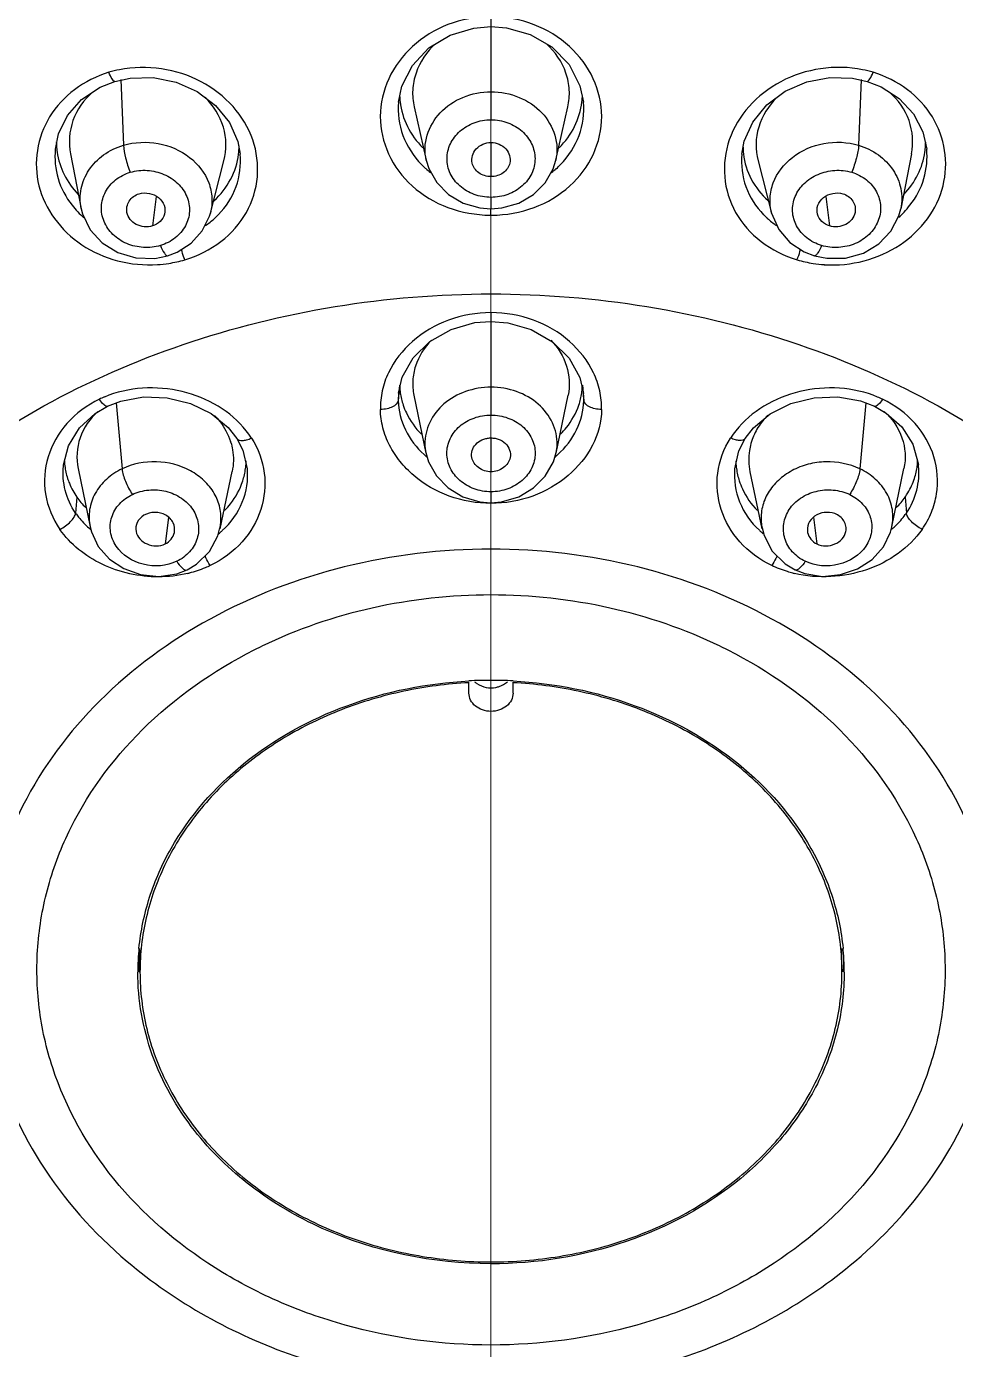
# Model space of a CAD drawing. Header units: millimetres. Extents: x 1122 to 8358, y -1894 to -296.
# Drawn here: x 7690.47 to 7711.51, y -615.53 to -585.55 of the extents above; entities that cross this region are included whole.
import ezdxf

# ---------------------------------------------------------------- set-up
doc = ezdxf.new("R2010")
doc.units = ezdxf.units.MM
doc.header["$LTSCALE"] = 3
doc.linetypes.add('DLB3013-CR2S_시공도$0$CENTER2', pattern=[28.575, 19.05, -3.175, 3.175, -3.175])
doc.layers.add('DEF_LAYER_ASSEM_MEMBER', color=7, linetype='Continuous')
doc.layers.add('DLB3013-CR2S_시공도$0$Cneter', color=1, linetype='DLB3013-CR2S_시공도$0$CENTER2', lineweight=13)

msp = doc.modelspace()

# ---------------------------------------------------------------- linework, layer by layer
at = {"layer": 'DEF_LAYER_ASSEM_MEMBER', "color": 9, "linetype": 'Continuous'}
for p, q in [((7700.988, -585.324), (7700.988, -587.659)), ((7692.604, -586.747), (7692.663, -588.238)), ((7709.373, -586.747), (7709.314, -588.238)), ((7700.988, -588.176), (7700.988, -588.948)), ((7693.406, -589.397), (7693.319, -590.066)), ((7700.988, -589.418), (7700.988, -589.676)), ((7708.571, -589.397), (7708.658, -590.066)), ((7700.988, -589.824), (7700.988, -589.676)), ((7700.988, -592.03), (7700.988, -592.229)), ((7700.988, -592.229), (7700.988, -593.721)), ((7698.919, -593.678), (7698.887, -594.026)), ((7703.058, -593.678), (7703.09, -594.026)), ((7698.893, -593.856), (7698.887, -594.026)), ((7700.988, -593.721), (7700.988, -594.353)), ((7703.09, -594.026), (7703.084, -593.86)), ((7692.501, -594.075), (7692.633, -595.571)), ((7709.476, -594.076), (7709.344, -595.571)), ((7700.988, -594.871), (7700.988, -595.639)), ((7691.609, -596.213), (7691.581, -596.574)), ((7700.988, -596.091), (7700.988, -596.338)), ((7700.988, -596.338), (7700.988, -596.355)), ((7710.368, -596.213), (7710.396, -596.574)), ((7693.682, -596.672), (7693.609, -597.273)), ((7708.294, -596.666), (7708.368, -597.273))]:
    msp.add_line(p, q, dxfattribs=at)
at = {"layer": 'DEF_LAYER_ASSEM_MEMBER', "color": 7, "linetype": 'Continuous'}
for p, q in [((7692.469, -586.79), (7692.815, -586.716)), ((7709.178, -586.718), (7709.508, -586.79)), ((7709.508, -586.79), (7709.827, -586.915)), ((7698.892, -587.261), (7698.892, -587.261)), ((7699.248, -587.37), (7699.523, -588.579)), ((7702.454, -588.579), (7702.729, -587.37)), ((7703.085, -587.264), (7703.085, -587.262)), ((7691.12, -588.326), (7691.119, -588.328)), ((7691.465, -588.434), (7691.708, -589.677)), ((7694.632, -589.777), (7694.94, -588.587)), ((7695.308, -588.441), (7695.308, -588.441)), ((7706.67, -588.439), (7706.669, -588.442)), ((7707.037, -588.587), (7707.345, -589.777)), ((7710.512, -588.433), (7710.269, -589.677)), ((7710.857, -588.327), (7710.857, -588.325)), ((7703.002, -593.501), (7703.084, -593.86)), ((7698.893, -593.855), (7698.893, -593.856)), ((7699.243, -593.904), (7699.513, -595.212)), ((7702.463, -595.213), (7702.734, -593.905)), ((7703.084, -593.86), (7703.084, -593.856)), ((7692.024, -594.314), (7692.305, -594.151)), ((7706.602, -595.162), (7706.743, -594.882)), ((7706.509, -595.572), (7706.602, -595.162)), ((7691.305, -595.508), (7691.308, -595.478)), ((7702.401, -595.415), (7702.465, -595.201)), ((7710.672, -595.507), (7710.669, -595.476)), ((7691.637, -595.564), (7691.909, -596.883)), ((7694.856, -596.929), (7695.125, -595.634)), ((7706.852, -595.635), (7707.121, -596.93)), ((7710.068, -596.883), (7710.34, -595.564)), ((7691.909, -596.882), (7691.909, -596.883)), ((7694.802, -597.089), (7694.85, -596.911)), ((7710.069, -596.883), (7710.069, -596.882)), ((7700.488, -600.653), (7700.488, -600.405)), ((7701.488, -600.653), (7701.488, -600.405)), ((7693.038, -606.975), (7693.038, -606.442)), ((7708.938, -606.975), (7708.938, -606.442))]:
    msp.add_line(p, q, dxfattribs=at)
for points in [[(7699.582, -586.032), (7700.063, -585.742), (7700.601, -585.581), (7700.988, -585.548)], [(7700.988, -585.548), (7701.341, -585.577), (7701.874, -585.728)], [(7701.874, -585.728), (7702.367, -586.01), (7702.756, -586.409), (7703.004, -586.888), (7703.085, -587.264)], [(7698.892, -587.262), (7698.97, -586.896), (7699.207, -586.428), (7699.582, -586.032)], [(7691.717, -587.199), (7692.133, -586.923), (7692.469, -586.79)], [(7692.815, -586.716), (7693.335, -586.705), (7693.855, -586.807), (7694.337, -587.02)], [(7707.238, -587.324), (7707.653, -587.012), (7708.139, -586.802), (7708.66, -586.704), (7709.178, -586.718)], [(7694.337, -587.02), (7694.749, -587.333), (7695.063, -587.72), (7695.255, -588.154), (7695.307, -588.441)], [(7709.827, -586.915), (7710.233, -587.179), (7710.557, -587.526), (7710.771, -587.936), (7710.856, -588.325)], [(7691.121, -588.326), (7691.191, -587.982), (7691.396, -587.56), (7691.717, -587.199)], [(7706.67, -588.442), (7706.724, -588.148), (7706.919, -587.712), (7707.238, -587.324)], [(7699.523, -588.578), (7699.579, -588.763), (7699.758, -589.084), (7700.024, -589.353), (7700.358, -589.548), (7700.738, -589.656), (7700.988, -589.676)], [(7700.988, -589.676), (7701.237, -589.657), (7701.615, -589.55), (7701.948, -589.357), (7702.213, -589.091), (7702.394, -588.773), (7702.454, -588.578)], [(7691.709, -589.677), (7691.737, -589.793), (7691.91, -590.154), (7692.183, -590.452), (7692.535, -590.671), (7692.942, -590.791), (7693.376, -590.801), (7693.662, -590.743)], [(7693.662, -590.743), (7693.882, -590.658), (7694.201, -590.453), (7694.45, -590.177), (7694.611, -589.848), (7694.633, -589.774)], [(7707.344, -589.775), (7707.508, -590.149), (7707.759, -590.438), (7708.084, -590.653), (7708.315, -590.743)], [(7708.315, -590.743), (7708.593, -590.8), (7709.02, -590.793), (7709.422, -590.68), (7709.771, -590.471), (7710.045, -590.184), (7710.226, -589.836), (7710.268, -589.677)], [(7699.606, -592.685), (7700.087, -592.41), (7700.624, -592.258), (7700.988, -592.229)], [(7700.988, -592.229), (7701.366, -592.26), (7701.901, -592.415)], [(7701.901, -592.415), (7702.38, -592.691), (7702.758, -593.064), (7703.002, -593.501)], [(7698.893, -593.856), (7698.977, -593.495), (7699.224, -593.058), (7699.606, -592.685)], [(7692.305, -594.151), (7692.604, -594.035), (7693.115, -593.942), (7693.655, -593.96), (7694.181, -594.088), (7694.654, -594.318), (7695.037, -594.631), (7695.234, -594.882)], [(7706.743, -594.882), (7706.931, -594.641), (7707.311, -594.326), (7707.782, -594.093), (7708.307, -593.962), (7708.846, -593.941), (7709.359, -594.031), (7709.672, -594.151)], [(7709.672, -594.151), (7709.941, -594.306), (7710.291, -594.622), (7710.54, -595.014), (7710.669, -595.476)], [(7691.308, -595.478), (7691.421, -595.051), (7691.669, -594.643), (7692.024, -594.314)], [(7695.234, -594.882), (7695.37, -595.149), (7695.467, -595.571)], [(7699.512, -595.201), (7699.575, -595.412), (7699.755, -595.731), (7700.019, -596.001), (7700.353, -596.203), (7700.737, -596.318), (7700.988, -596.338)], [(7700.988, -596.338), (7701.228, -596.32), (7701.615, -596.207), (7701.952, -596.005), (7702.218, -595.735), (7702.401, -595.415)], [(7691.909, -596.882), (7691.938, -596.999), (7692.093, -597.33), (7692.345, -597.615), (7692.673, -597.831), (7693.053, -597.966), (7693.462, -598.009), (7693.869, -597.95), (7694.103, -597.862)], [(7707.127, -596.911), (7707.174, -597.085), (7707.359, -597.439), (7707.648, -597.727), (7707.874, -597.862)], [(7707.874, -597.862), (7708.093, -597.945), (7708.499, -598.008), (7708.908, -597.969), (7709.29, -597.838), (7709.621, -597.625), (7709.876, -597.342), (7710.036, -597.009), (7710.069, -596.882)], [(7694.103, -597.862), (7694.32, -597.733), (7694.613, -597.445), (7694.802, -597.089)]]:
    msp.add_lwpolyline(points, dxfattribs=at)
at = {"layer": 'DEF_LAYER_ASSEM_MEMBER', "color": 9, "linetype": 'Continuous'}
for centre, radius, start, end in [((7693.071, -589.053), 2.576, 101.1684, 106.6145), ((7708.897, -589.068), 2.593, 73.2886, 78.6929), ((7700.732, -587.389), 1.843, 224.2147, 228.4015), ((7700.771, -587.345), 1.901, 228.424, 232.607), ((7701.163, -587.299), 1.963, 307.6187, 311.5733), ((7701.199, -587.341), 1.909, 311.5885, 315.6919), ((7693.143, -588.313), 2.085, 218.0101, 223.4491), ((7693.199, -588.259), 2.163, 223.4435, 228.5367), ((7708.796, -588.278), 2.138, 311.8387, 316.4306), ((7708.844, -588.324), 2.071, 316.4227, 322.0724), ((7693.366, -588.381), 2.036, 304.4853, 311.9622), ((7693.416, -588.437), 1.961, 311.9847, 315.5872), ((7701.013, -586.747), 3.077, 269.2222, 269.5391), ((7700.972, -586.76), 3.063, 270.2989, 270.6169), ((7708.552, -588.448), 1.947, 224.4022, 227.9407), ((7708.601, -588.392), 2.022, 227.9651, 235.4728), ((7693.256, -588.101), 2.847, 273.5634, 278.8329), ((7693.253, -588.082), 2.866, 278.8218, 286.2616), ((7708.702, -588.227), 2.721, 253.3256, 261.1539), ((7708.718, -588.134), 2.815, 261.1244, 266.3396), ((7693.177, -596.21), 2.456, 112.6087, 115.533), ((7708.804, -596.201), 2.446, 64.4451, 67.3816), ((7693.665, -596.109), 2.265, 33.097, 38.2531), ((7708.319, -596.115), 2.274, 141.7301, 146.8654), ((7700.523, -594.994), 1.032, 181.0232, 191.5939), ((7701.45, -594.993), 1.036, 348.4511, 358.3334), ((7700.883, -593.714), 2.083, 227.4323, 229.3903), ((7700.894, -593.7), 2.1, 229.3883, 229.9111), ((7701.082, -593.698), 2.103, 310.0647, 310.5395), ((7701.093, -593.711), 2.085, 310.5374, 312.5187), ((7693.211, -595.414), 2.003, 228.3133, 229.6189), ((7693.22, -595.403), 2.018, 229.6181, 230.0306), ((7693.718, -596.689), 1.154, 348.9053, 354.6654), ((7693.673, -595.611), 1.833, 310.1853, 312.1416), ((7708.302, -595.612), 1.831, 227.5847, 229.7989), ((7708.258, -596.689), 1.153, 184.4734, 191.0932), ((7708.758, -595.405), 2.015, 309.9747, 310.3592), ((7708.768, -595.415), 2.001, 310.3583, 311.7214), ((7693.662, -595.599), 1.85, 308.7466, 310.1844), ((7708.313, -595.599), 1.849, 229.7998, 231.2693), ((7693.501, -595.354), 2.661, 283.3637, 284.1524), ((7708.475, -595.355), 2.66, 255.8688, 256.6553)]:
    msp.add_arc(centre, radius, start, end, dxfattribs=at)
at = {"layer": 'DEF_LAYER_ASSEM_MEMBER', "color": 7, "linetype": 'Continuous'}
for centre, radius, start, end in [((7700.553, -587.063), 1.635, 182.1345, 183.2832), ((7700.56, -587.062), 1.642, 183.2864, 186.6219), ((7701.445, -587.067), 1.615, 353.319, 356.8578), ((7701.454, -587.068), 1.605, 356.8628, 357.7735), ((7692.8, -588.153), 1.657, 180.1593, 185.9705), ((7693.633, -588.24), 1.649, 353.1271, 359.5161), ((7708.341, -588.242), 1.646, 180.429, 186.7515), ((7709.152, -588.149), 1.682, 353.9363, 359.3948), ((7692.782, -588.155), 1.639, 185.9787, 188.3397), ((7709.149, -588.149), 1.684, 351.6922, 353.9359), ((7700.346, -593.648), 1.427, 181.2159, 182.7526), ((7701.621, -593.648), 1.437, 357.2516, 358.7837), ((7700.378, -593.646), 1.459, 182.7671, 187.9505), ((7700.45, -593.635), 1.532, 188.0009, 198.7685), ((7701.532, -593.636), 1.527, 341.2572, 351.902), ((7701.592, -593.646), 1.466, 351.9427, 357.2383), ((7693.786, -595.372), 1.369, 16.8972, 17.8783), ((7708.229, -595.378), 1.406, 162.2655, 164.4108), ((7692.87, -595.316), 1.547, 182.4621, 185.8101), ((7692.867, -595.317), 1.543, 185.8112, 186.8812), ((7693.858, -595.351), 1.586, 352.3029, 357.0528), ((7693.87, -595.352), 1.574, 357.0578, 358.7118), ((7708.1, -595.353), 1.566, 181.245, 182.8586), ((7708.113, -595.353), 1.58, 182.8643, 187.699), ((7709.11, -595.315), 1.544, 353.0908, 354.2149), ((7709.109, -595.315), 1.544, 354.2153, 357.3987), ((7692.865, -595.317), 1.541, 186.8895, 197.8176), ((7693.825, -595.346), 1.619, 342.0155, 352.2733), ((7708.149, -595.347), 1.616, 187.73, 197.9698), ((7709.105, -595.314), 1.549, 342.1669, 353.0752), ((7700.989, -610.024), 9.66, 90.0018, 92.9879), ((7700.989, -599.931), 0.602, 259.3018, 280.6982), ((7700.988, -610.023), 9.659, 87.012, 89.9982), ((7698.449, -606.975), 5.461, 175.771, 180.0003), ((7698.475, -606.977), 5.486, 174.3964, 175.7722), ((7703.498, -606.977), 5.49, 4.4185, 5.6052), ((7703.523, -606.975), 5.466, 0.0034, 4.42), ((7698.466, -606.441), 5.477, 182.88, 184.443), ((7698.478, -606.44), 5.49, 184.4429, 185.5437), ((7703.499, -606.44), 5.49, 354.4566, 355.5742), ((7703.512, -606.441), 5.477, 355.5741, 357.1877)]:
    msp.add_arc(centre, radius, start, end, dxfattribs=at)
at = {"layer": 'DEF_LAYER_ASSEM_MEMBER', "color": 9, "linetype": 'Continuous'}
for points, start_tangent, end_tangent in [([(7660.585, -605.209), (7660.704, -598.264), (7662.551, -591.488), (7666.049, -585.173), (7671.047, -579.588), (7677.33, -574.975), (7684.628, -571.53), (7700.988, -568.677)], (-0.108187, 0.994131), (0.999999, 0.001328)), ([(7741.386, -605.221), (7741.274, -598.276), (7739.427, -591.487), (7735.93, -585.179), (7730.938, -579.589), (7724.647, -574.971), (7717.363, -571.53), (7709.353, -569.396), (7700.988, -568.677)], (0.108919, 0.994051), (-1, -0.000266)), ([(7700.988, -571.093), (7686.836, -573.294), (7680.373, -575.974), (7674.621, -579.595), (7669.778, -584.033), (7666.012, -589.135), (7663.453, -594.724), (7662.189, -600.608), (7662.264, -606.584), (7663.675, -612.445), (7666.373, -617.989), (7670.266, -623.025), (7675.218, -627.38), (7681.06, -630.902), (7694.58, -634.998)], (-1, 0), (0.990632, -0.136562)), ([(7707.396, -634.998), (7720.917, -630.902), (7726.759, -627.38), (7731.711, -623.025), (7735.604, -617.989), (7738.302, -612.445), (7739.713, -606.584), (7739.788, -600.608), (7738.524, -594.724), (7735.965, -589.135), (7732.199, -584.033), (7727.356, -579.595), (7721.604, -575.974), (7715.14, -573.294), (7700.988, -571.093)], (0.990632, 0.136562), (-1, 0)), ([(7700.988, -571.501), (7686.977, -573.68), (7680.577, -576.332), (7674.882, -579.917), (7670.086, -584.31), (7666.356, -589.36), (7663.821, -594.893), (7662.567, -600.718), (7662.638, -606.634), (7664.031, -612.437), (7666.699, -617.928), (7670.549, -622.916), (7675.449, -627.229), (7681.23, -630.72), (7694.612, -634.783)], (-1, 0), (0.990541, -0.137215)), ([(7707.326, -634.789), (7720.717, -630.735), (7726.504, -627.247), (7731.409, -622.935), (7735.266, -617.947), (7737.939, -612.457), (7739.337, -606.652), (7739.412, -600.734), (7738.161, -594.907), (7735.627, -589.371), (7731.898, -584.318), (7727.102, -579.923), (7721.406, -576.336), (7715.004, -573.681), (7700.988, -571.501)], (0.990658, 0.136371), (-1, 0)), ([(7700.988, -572.612), (7687.034, -574.844), (7675.095, -581.217), (7670.439, -585.689), (7666.896, -590.811), (7664.595, -596.396), (7663.62, -602.241)], (-1, 0), (-0.050045, -0.998747)), ([(7738.356, -602.241), (7737.382, -596.396), (7735.081, -590.812), (7731.538, -585.69), (7726.882, -581.217), (7714.943, -574.844), (7700.988, -572.612)], (-0.050016, 0.998748), (-1, 0)), ([(7664.129, -601.814), (7665.265, -596.175), (7667.652, -590.811), (7671.207, -585.908), (7675.806, -581.639), (7687.457, -575.571), (7700.988, -573.45)], (0.086035, 0.996292), (1, 0)), ([(7700.988, -573.45), (7714.52, -575.571), (7726.172, -581.639), (7730.77, -585.909), (7734.325, -590.812), (7736.713, -596.176), (7737.848, -601.815)], (1, 0), (0.085984, -0.996297)), ([(7700.972, -585.324), (7700.014, -585.504), (7699.209, -586), (7698.673, -586.73), (7698.481, -587.583), (7698.669, -588.435), (7699.205, -589.16), (7700.013, -589.647), (7700.971, -589.823)], (-0.99999, -0.004549), (0.999908, -0.013576)), ([(7701.005, -589.823), (7701.964, -589.648), (7702.772, -589.161), (7703.308, -588.436), (7703.496, -587.584), (7703.304, -586.73), (7702.768, -586.001), (7701.963, -585.505), (7701.005, -585.324)], (0.999942, 0.010767), (-0.999965, 0.008384)), ([(7694.056, -590.834), (7694.872, -590.418), (7695.447, -589.76), (7695.696, -588.955), (7695.592, -588.116), (7695.145, -587.363), (7694.423, -586.798), (7693.523, -586.505), (7692.572, -586.526)], (0.957555, 0.28825), (-0.980975, -0.194134)), ([(7709.406, -586.526), (7708.455, -586.503), (7707.555, -586.797), (7706.833, -587.362), (7706.386, -588.115), (7706.281, -588.953), (7706.529, -589.759), (7707.105, -590.416), (7707.921, -590.834)], (-0.980512, 0.196459), (0.954748, -0.297416)), ([(7692.334, -586.585), (7691.556, -586.978), (7690.992, -587.594), (7690.714, -588.353), (7690.75, -589.154), (7691.101, -589.898), (7691.721, -590.491), (7692.532, -590.855), (7693.433, -590.943)], (-0.958043, -0.286626), (0.998078, 0.061976)), ([(7692.469, -586.79), (7692.442, -586.779), (7692.408, -586.736), (7692.334, -586.585)], (-0.957324, -0.289016), (-0.370101, 0.928991)), ([(7708.538, -590.944), (7709.439, -590.857), (7710.252, -590.494), (7710.874, -589.902), (7711.226, -589.158), (7711.263, -588.355), (7710.985, -587.596), (7710.42, -586.979), (7709.643, -586.585)], (0.997956, -0.063906), (-0.95717, 0.289527)), ([(7709.508, -586.79), (7709.534, -586.779), (7709.569, -586.736), (7709.643, -586.585)], (0.956857, -0.29056), (0.370114, 0.928986)), ([(7699.523, -588.578), (7699.496, -588.294), (7699.543, -588.011), (7699.837, -587.504), (7700.351, -587.152), (7700.988, -587.025)], (-0.221453, 0.975171), (1, -0.000111)), ([(7700.988, -587.025), (7701.626, -587.152), (7702.14, -587.504), (7702.434, -588.011), (7702.481, -588.294), (7702.454, -588.578)], (1, 0.000045), (-0.221677, -0.97512)), ([(7698.892, -587.261), (7698.995, -588.014), (7699.412, -588.674)], (-0.093999, -0.995572), (0.697363, -0.716718)), ([(7702.565, -588.674), (7702.983, -588.015), (7703.085, -587.264)], (0.6985, 0.71561), (-0.093504, 0.995619)), ([(7700.988, -589.418), (7700.606, -589.351), (7700.282, -589.16), (7700.066, -588.876), (7699.992, -588.54), (7700.069, -588.206), (7700.285, -587.921), (7700.606, -587.728), (7700.988, -587.659)], (-1, 0.00002), (1, 0)), ([(7700.988, -587.659), (7701.37, -587.728), (7701.692, -587.921), (7701.908, -588.206), (7701.985, -588.541), (7701.91, -588.876), (7701.695, -589.16), (7701.371, -589.351), (7700.988, -589.418)], (1, 0), (-1, 0.00002)), ([(7691.707, -589.671), (7691.708, -589.221), (7691.883, -588.8), (7692.214, -588.458), (7692.663, -588.238)], (-0.191784, 0.981437), (0.957654, 0.287921)), ([(7692.663, -588.238), (7693.452, -588.198), (7694.161, -588.512), (7694.596, -589.089), (7694.667, -589.43), (7694.633, -589.774)], (0.95761, 0.288067), (-0.247764, -0.96882)), ([(7692.663, -588.238), (7692.711, -588.525), (7692.818, -588.85)], (0.039896, -0.999204), (0.38135, -0.924431)), ([(7707.344, -589.775), (7707.31, -589.431), (7707.38, -589.09), (7707.816, -588.512), (7708.525, -588.197), (7709.314, -588.238)], (-0.248328, 0.968676), (0.957591, -0.28813)), ([(7709.314, -588.238), (7709.265, -588.525), (7709.159, -588.85)], (-0.039896, -0.999204), (-0.38135, -0.924431)), ([(7709.314, -588.238), (7709.762, -588.458), (7710.094, -588.8), (7710.269, -589.22), (7710.271, -589.67)], (0.957635, -0.287984), (-0.191752, -0.981443)), ([(7691.12, -588.328), (7691.184, -588.992), (7691.499, -589.597)], (-0.092333, -0.995728), (0.615493, -0.788142)), ([(7694.816, -589.81), (7695.217, -589.176), (7695.307, -588.441)], (0.699711, 0.714426), (-0.090662, 0.995882)), ([(7706.67, -588.442), (7706.76, -589.176), (7707.161, -589.811)], (-0.090275, -0.995917), (0.699588, -0.714546)), ([(7710.478, -589.597), (7710.793, -588.992), (7710.856, -588.327)], (0.614372, 0.789016), (-0.092793, 0.995685)), ([(7693.502, -590.508), (7693.116, -590.553), (7692.738, -590.465), (7692.425, -590.258), (7692.224, -589.963), (7692.166, -589.625), (7692.258, -589.296), (7692.486, -589.023), (7692.818, -588.85)], (-0.957629, -0.288006), (0.957623, 0.288025)), ([(7692.818, -588.85), (7693.204, -588.807), (7693.581, -588.898), (7693.895, -589.105), (7694.097, -589.399), (7694.158, -589.737), (7694.066, -590.066), (7693.836, -590.337), (7693.502, -590.508)], (0.957623, 0.288026), (-0.957629, -0.288006)), ([(7708.475, -590.508), (7708.141, -590.337), (7707.911, -590.066), (7707.819, -589.737), (7707.88, -589.399), (7708.082, -589.105), (7708.396, -588.898), (7708.773, -588.807), (7709.159, -588.85)], (-0.957617, 0.288045), (0.957623, -0.288026)), ([(7709.159, -588.85), (7709.491, -589.023), (7709.719, -589.296), (7709.811, -589.625), (7709.753, -589.963), (7709.552, -590.258), (7709.239, -590.465), (7708.86, -590.553), (7708.475, -590.508)], (0.957623, -0.288025), (-0.957617, 0.288045)), ([(7693.502, -590.508), (7693.59, -590.684), (7693.631, -590.732), (7693.662, -590.743)], (0.381335, -0.924437), (0.957731, 0.287665)), ([(7694.056, -590.834), (7694.035, -590.781), (7693.977, -590.596)], (-0.381093, 0.924537), (-0.256829, 0.966457)), ([(7707.921, -590.834), (7707.941, -590.781), (7708, -590.596)], (0.381133, 0.92452), (0.25694, 0.966427)), ([(7708.475, -590.508), (7708.386, -590.684), (7708.346, -590.732), (7708.315, -590.743)], (-0.38138, -0.924418), (-0.95775, 0.287603)), ([(7700.988, -621.733), (7694.013, -620.586), (7690.861, -619.195), (7688.099, -617.321), (7685.832, -615.039), (7684.148, -612.434), (7683.111, -609.609), (7682.76, -606.67), (7683.111, -603.731), (7684.148, -600.906), (7685.832, -598.301), (7688.099, -596.019), (7690.861, -594.146), (7694.013, -592.754), (7700.988, -591.607)], (-1, 0), (1, 0)), ([(7700.988, -591.607), (7707.964, -592.754), (7711.115, -594.145), (7713.877, -596.019), (7716.144, -598.301), (7717.829, -600.905), (7718.866, -603.731), (7719.217, -606.67)], (1, 0), (0, -1)), ([(7700.988, -592.03), (7700.023, -592.203), (7699.21, -592.685), (7698.666, -593.393), (7698.526, -593.801), (7698.483, -594.226)], (-1, -0.000601), (0.011516, -0.999934)), ([(7703.494, -594.226), (7703.451, -593.801), (7703.31, -593.393), (7702.767, -592.685), (7701.954, -592.203), (7700.988, -592.03)], (0.008644, 0.999963), (-1, -0.000845)), ([(7695.444, -594.707), (7694.81, -594.151), (7693.992, -593.818), (7693.096, -593.743), (7692.232, -593.943)], (-0.619077, 0.785331), (-0.923088, -0.384589)), ([(7700.988, -593.721), (7700.411, -593.821), (7699.923, -594.1), (7699.601, -594.52), (7699.491, -595.012)], (-1, 0.00048), (0.016905, -0.999857)), ([(7702.486, -595.024), (7702.38, -594.528), (7702.059, -594.104), (7701.569, -593.821), (7700.988, -593.721)], (0.028352, 0.999598), (-1, -0.000145)), ([(7709.744, -593.943), (7708.881, -593.743), (7707.985, -593.819), (7707.167, -594.151), (7706.533, -594.707)], (-0.923022, 0.384748), (-0.61931, -0.785147)), ([(7692.118, -593.994), (7691.383, -594.544), (7690.958, -595.299), (7690.899, -596.141), (7691.224, -596.942)], (-0.902986, -0.42967), (0.562522, -0.826782)), ([(7692.305, -594.151), (7692.225, -594.122), (7692.118, -593.994)], (-0.903442, -0.42871), (-0.551628, 0.83409)), ([(7698.887, -594.026), (7698.761, -594.166), (7698.633, -594.209), (7698.483, -594.226)], (-0.10414, -0.994563), (-0.999945, -0.010461)), ([(7700.988, -596.355), (7700.042, -596.188), (7699.24, -595.722), (7698.929, -595.402), (7698.692, -595.037), (7698.541, -594.64), (7698.483, -594.226)], (-0.999986, 0.005342), (-0.024244, 0.999706)), ([(7698.887, -594.026), (7699.049, -594.684), (7699.474, -595.248)], (0.020208, -0.999796), (0.736452, -0.67649)), ([(7703.494, -594.226), (7703.284, -595.037), (7702.736, -595.722), (7701.935, -596.187), (7700.988, -596.355)], (-0.018282, -0.999833), (-1, 0.000282)), ([(7702.502, -595.248), (7702.928, -594.684), (7703.09, -594.026)], (0.737029, 0.675861), (0.020218, 0.999796)), ([(7703.494, -594.226), (7703.344, -594.209), (7703.216, -594.166), (7703.09, -594.026)], (-0.999945, 0.01046), (-0.104144, 0.994562)), ([(7709.859, -593.994), (7709.752, -594.122), (7709.672, -594.151)], (-0.551583, -0.83412), (-0.903425, 0.428746)), ([(7710.753, -596.942), (7710.963, -596.555), (7711.078, -596.141), (7711.019, -595.299), (7710.594, -594.544), (7709.859, -593.994)], (0.561057, 0.827777), (-0.902935, 0.429778)), ([(7700.988, -596.091), (7700.605, -596.023), (7700.282, -595.832), (7700.065, -595.551), (7699.988, -595.22), (7700.063, -594.889), (7700.279, -594.607), (7700.604, -594.419), (7700.988, -594.353)], (-1, 0), (1, 0.00002)), ([(7700.988, -594.353), (7701.373, -594.419), (7701.698, -594.607), (7701.914, -594.889), (7701.989, -595.22), (7701.912, -595.551), (7701.695, -595.832), (7701.372, -596.023), (7700.988, -596.091)], (1, 0.00002), (-1, 0)), ([(7695.563, -594.872), (7695.853, -595.666), (7695.776, -596.489), (7695.352, -597.226), (7694.63, -597.763)], (0.540615, -0.84127), (-0.902657, -0.430361)), ([(7695.234, -594.882), (7695.357, -594.928), (7695.454, -594.913), (7695.563, -594.872)], (0.536522, -0.843886), (0.907659, 0.419708)), ([(7707.347, -597.763), (7706.624, -597.226), (7706.201, -596.489), (7706.124, -595.666), (7706.414, -594.872)], (-0.900054, 0.435779), (0.536025, 0.844202)), ([(7706.743, -594.882), (7706.62, -594.928), (7706.523, -594.913), (7706.414, -594.872)], (-0.536458, -0.843927), (-0.907659, 0.419709)), ([(7694.866, -596.796), (7694.846, -596.453), (7694.719, -596.126), (7694.489, -595.84), (7694.179, -595.616), (7693.41, -595.411), (7692.633, -595.571)], (0.092836, 0.995681), (-0.90248, -0.430731)), ([(7709.344, -595.571), (7708.571, -595.412), (7708.174, -595.467), (7707.807, -595.612), (7707.497, -595.833), (7707.265, -596.114), (7707.134, -596.438), (7707.109, -596.779)], (-0.902344, 0.431017), (0.077811, -0.996968)), ([(7691.581, -596.574), (7691.346, -596.058), (7691.305, -595.508)], (-0.565708, 0.824606), (0.096585, 0.995325)), ([(7692.633, -595.571), (7692.279, -595.809), (7692.025, -596.127), (7691.898, -596.496), (7691.909, -596.882)], (-0.902739, -0.430189), (0.201075, -0.979576)), ([(7692.633, -595.571), (7692.709, -595.851), (7692.865, -596.152)], (0.088123, -0.99611), (0.552999, -0.833182)), ([(7694.903, -596.97), (7695.356, -596.325), (7695.471, -595.571)], (0.741479, 0.670976), (-0.085278, 0.996357)), ([(7706.506, -595.571), (7706.619, -596.321), (7707.067, -596.964)], (-0.085256, -0.996359), (0.738263, -0.674513)), ([(7709.344, -595.571), (7709.268, -595.851), (7709.112, -596.152)], (-0.088111, -0.996111), (-0.552958, -0.833209)), ([(7710.069, -596.882), (7710.079, -596.496), (7709.952, -596.126), (7709.699, -595.809), (7709.344, -595.571)], (0.201811, 0.979425), (-0.902602, 0.430475)), ([(7710.396, -596.574), (7710.631, -596.057), (7710.672, -595.507)], (0.565164, 0.824979), (-0.096877, 0.995296)), ([(7692.865, -596.152), (7693.236, -596.051), (7693.626, -596.08), (7693.977, -596.236), (7694.233, -596.494), (7694.358, -596.815), (7694.333, -597.15), (7694.163, -597.449), (7693.871, -597.667)], (0.902532, 0.430622), (-0.902541, -0.430603)), ([(7708.106, -597.667), (7707.813, -597.449), (7707.644, -597.15), (7707.619, -596.815), (7707.744, -596.494), (7708, -596.236), (7708.351, -596.081), (7708.741, -596.051), (7709.112, -596.152)], (-0.902541, 0.430603), (0.902551, -0.430584)), ([(7693.871, -597.667), (7693.109, -597.734), (7692.5, -597.321), (7692.373, -597.001), (7692.398, -596.667), (7692.571, -596.368), (7692.865, -596.152)], (-0.902541, -0.430603), (0.902532, 0.430623)), ([(7709.112, -596.152), (7709.406, -596.368), (7709.579, -596.666), (7709.604, -597.001), (7709.477, -597.321), (7708.868, -597.734), (7708.106, -597.667)], (0.902551, -0.430584), (-0.902541, 0.430603)), ([(7691.224, -596.942), (7691.465, -596.768), (7691.545, -596.666), (7691.581, -596.574)], (0.897238, 0.441547), (0.140372, 0.990099)), ([(7691.581, -596.574), (7691.647, -596.663), (7691.879, -596.91)], (0.566097, -0.824338), (0.74678, -0.665071)), ([(7710.099, -596.909), (7710.182, -596.831), (7710.396, -596.574)], (0.746377, 0.665523), (0.566107, 0.824332)), ([(7710.753, -596.942), (7710.512, -596.768), (7710.432, -596.666), (7710.396, -596.574)], (-0.89724, 0.441544), (-0.140394, 0.990096)), ([(7693.458, -598.019), (7692.179, -597.732), (7691.224, -596.942)], (-1, -0.000067), (-0.571427, 0.820653)), ([(7710.753, -596.942), (7710.211, -597.488), (7709.495, -597.856), (7707.861, -597.943)], (-0.571096, -0.820883), (-0.972997, 0.23082)), ([(7694.63, -597.763), (7694.598, -597.713), (7694.512, -597.543)], (-0.557446, 0.830213), (-0.389012, 0.921233)), ([(7707.465, -597.542), (7707.439, -597.601), (7707.347, -597.763)], (-0.388765, -0.921337), (-0.557515, -0.830167)), ([(7693.871, -597.667), (7694, -597.823), (7694.103, -597.862)], (0.552982, -0.833193), (0.902664, 0.430347)), ([(7694.63, -597.763), (7694.515, -597.814), (7694.151, -597.935)], (-0.90279, -0.430081), (-0.969646, -0.244512)), ([(7707.826, -597.935), (7707.702, -597.9), (7707.347, -597.763)], (-0.969737, 0.244153), (-0.902833, 0.429991)), ([(7708.106, -597.667), (7707.976, -597.823), (7707.874, -597.862)], (-0.552982, -0.833193), (-0.902688, 0.430296)), ([(7694.116, -597.943), (7693.458, -598.019)], (-0.97292, -0.231141), (-1, -0.000067)), ([(7719.217, -606.67), (7718.866, -609.608), (7717.829, -612.434), (7716.145, -615.038), (7713.878, -617.321), (7711.116, -619.194), (7707.964, -620.586), (7700.988, -621.733)], (0, -1), (-1, 0))]:
    msp.add_spline(points, degree=3, dxfattribs=dict(at, start_tangent=start_tangent, end_tangent=end_tangent))
at = {"layer": 'DEF_LAYER_ASSEM_MEMBER', "color": 7, "linetype": 'Continuous'}
for points, start_tangent, end_tangent in [([(7663.289, -603.361), (7664.013, -597.283), (7666.158, -591.439), (7669.642, -586.053), (7674.331, -581.332), (7680.044, -577.458), (7686.561, -574.579), (7700.988, -572.208)], (0.000029, 1), (1, 0)), ([(7700.988, -572.208), (7715.416, -574.579), (7721.934, -577.458), (7727.647, -581.333), (7732.335, -586.054), (7735.819, -591.44), (7737.964, -597.284), (7738.688, -603.362)], (1, 0), (-0.000029, -1)), ([(7699.731, -585.94), (7699.291, -586.603), (7699.215, -586.984), (7699.248, -587.37)], (-0.741349, -0.671119), (0.222163, -0.97501)), ([(7702.729, -587.37), (7702.762, -586.983), (7702.686, -586.601), (7702.243, -585.937)], (0.222143, 0.975014), (-0.743256, 0.669007)), ([(7691.963, -587.035), (7691.52, -587.677), (7691.465, -588.434)], (-0.754628, -0.656153), (0.191748, -0.981444)), ([(7710.512, -588.433), (7710.457, -587.677), (7710.014, -587.036)], (0.191752, 0.981443), (-0.754805, 0.655949)), ([(7694.94, -588.587), (7694.926, -587.826), (7694.511, -587.151)], (0.250218, 0.96819), (-0.71338, 0.700777)), ([(7698.929, -587.252), (7699.095, -587.81), (7699.446, -588.295)], (0.115275, -0.993334), (0.707939, -0.706273)), ([(7702.532, -588.296), (7702.881, -587.811), (7703.048, -587.255)], (0.707313, 0.7069), (0.116274, 0.993217)), ([(7707.466, -587.152), (7707.051, -587.826), (7707.037, -588.587)], (-0.713304, -0.700855), (0.250219, -0.968189)), ([(7700.562, -588.64), (7700.567, -588.473), (7700.653, -588.322), (7700.988, -588.176)], (-0.222042, 0.975037), (1, 0)), ([(7700.988, -588.176), (7701.324, -588.322), (7701.409, -588.473), (7701.415, -588.64)], (1, 0), (-0.222038, -0.975038)), ([(7691.16, -588.392), (7691.321, -588.902), (7691.636, -589.353)], (0.145064, -0.989422), (0.684603, -0.728916)), ([(7694.712, -589.496), (7695.092, -589.01), (7695.271, -588.438)], (0.741165, 0.671323), (0.119667, 0.992814)), ([(7706.706, -588.435), (7706.884, -589.008), (7707.264, -589.493)], (0.117593, -0.993062), (0.741204, -0.67128)), ([(7710.341, -589.354), (7710.657, -588.902), (7710.816, -588.392)], (0.68528, 0.72828), (0.144489, 0.989506)), ([(7700.988, -588.948), (7700.712, -588.861), (7700.562, -588.64)], (-1, 0.000019), (-0.222042, 0.975037)), ([(7701.415, -588.64), (7701.265, -588.861), (7700.988, -588.948)], (-0.222038, -0.975038), (-1, 0.000019)), ([(7692.743, -589.764), (7692.793, -589.505), (7693.019, -589.337)], (-0.19174, 0.981446), (0.957623, 0.288026)), ([(7693.019, -589.337), (7693.25, -589.329), (7693.458, -589.425), (7693.585, -589.597), (7693.594, -589.798)], (0.957623, 0.288026), (-0.250168, -0.968202)), ([(7708.383, -589.798), (7708.392, -589.597), (7708.519, -589.425), (7708.727, -589.329), (7708.958, -589.337)], (-0.250168, 0.968202), (0.957623, -0.288026)), ([(7708.958, -589.337), (7709.184, -589.505), (7709.234, -589.764)], (0.957623, -0.288026), (-0.191742, -0.981445)), ([(7693.319, -590.066), (7692.953, -590.031), (7692.815, -589.917), (7692.743, -589.764)], (-0.957628, -0.288007), (-0.19174, 0.981446)), ([(7709.234, -589.764), (7709.162, -589.917), (7709.024, -590.031), (7708.658, -590.066)], (-0.191742, -0.981445), (-0.957617, 0.288044)), ([(7693.594, -589.798), (7693.496, -589.963), (7693.319, -590.066)], (-0.250168, -0.968202), (-0.957628, -0.288007)), ([(7708.658, -590.066), (7708.48, -589.963), (7708.383, -589.798)], (-0.957617, 0.288044), (-0.250168, 0.968202)), ([(7699.64, -592.653), (7699.279, -593.241), (7699.218, -593.571), (7699.243, -593.904)], (-0.701949, -0.712227), (0.202841, -0.979212)), ([(7702.34, -592.655), (7702.699, -593.242), (7702.735, -593.905)], (0.702619, -0.711566), (-0.198225, -0.980156)), ([(7692.085, -594.272), (7691.68, -594.869), (7691.637, -595.564)], (-0.741548, -0.6709), (0.20217, -0.97935)), ([(7698.999, -594.128), (7699.072, -594.305), (7699.411, -594.787)], (0.321091, -0.947048), (0.697789, -0.716303)), ([(7702.566, -594.787), (7702.698, -594.636), (7702.978, -594.127)], (0.697547, 0.716539), (0.320837, 0.947134)), ([(7709.894, -594.271), (7710.297, -594.87), (7710.342, -595.564)], (0.742572, -0.669766), (-0.203253, -0.979126)), ([(7694.724, -594.36), (7694.843, -594.495), (7695.089, -594.952)], (0.702841, -0.711347), (0.306988, -0.951713)), ([(7707.26, -594.355), (7707.035, -594.635), (7706.89, -594.95)], (-0.709182, -0.705026), (-0.304599, -0.952481)), ([(7700.555, -595.315), (7700.562, -595.157), (7700.642, -595.016), (7700.782, -594.914), (7700.868, -594.885), (7700.958, -594.871)], (-0.202615, 0.979258), (1, 0.000019)), ([(7700.958, -594.871), (7701.057, -594.875), (7701.153, -594.898), (7701.315, -594.995), (7701.411, -595.145), (7701.422, -595.315)], (1, 0.000019), (-0.202419, -0.979299)), ([(7695.096, -594.974), (7695.135, -595.137), (7695.125, -595.634)], (0.290646, -0.956831), (-0.206853, -0.978372)), ([(7706.875, -595), (7706.841, -595.158), (7706.852, -595.635)], (-0.268728, -0.963216), (0.203563, -0.979062)), ([(7700.988, -595.639), (7700.705, -595.544), (7700.555, -595.315)], (-1, 0), (-0.202615, 0.979258)), ([(7701.422, -595.315), (7701.272, -595.544), (7700.988, -595.639)], (-0.202419, -0.979299), (-1, 0)), ([(7691.397, -595.788), (7691.438, -595.899), (7691.609, -596.213)], (0.306267, -0.951946), (0.570568, -0.82125)), ([(7694.956, -596.515), (7695.089, -596.363), (7695.365, -595.846)], (0.701281, 0.712885), (0.308554, 0.951207)), ([(7706.611, -595.846), (7706.682, -596.026), (7707.021, -596.515)], (0.308273, -0.951298), (0.701402, -0.712766)), ([(7710.368, -596.213), (7710.433, -596.112), (7710.579, -595.788)], (0.57055, 0.821263), (0.306398, 0.951904)), ([(7691.609, -596.213), (7691.805, -596.448)], (0.570559, -0.821256), (0.703395, -0.710799)), ([(7710.172, -596.448), (7710.368, -596.213)], (0.70316, 0.711032), (0.570566, 0.821252)), ([(7693.127, -596.621), (7692.978, -596.784), (7692.95, -596.99)], (-0.817915, -0.575339), (0.204591, -0.978847)), ([(7693.817, -597.015), (7693.789, -596.794), (7693.623, -596.621), (7693.374, -596.557), (7693.127, -596.621)], (0.202018, 0.979382), (-0.895569, -0.444922)), ([(7708.775, -596.586), (7708.538, -596.561), (7708.319, -596.643), (7708.18, -596.811), (7708.16, -597.015)], (-0.9597, 0.281025), (0.203284, -0.97912)), ([(7709.026, -596.992), (7709.028, -596.868), (7708.982, -596.751), (7708.775, -596.586)], (0.202906, 0.979198), (-0.909255, 0.41624)), ([(7692.95, -596.99), (7693.035, -597.157), (7693.2, -597.274), (7693.405, -597.316), (7693.609, -597.273)], (0.204591, -0.978847), (0.902541, 0.430603)), ([(7693.609, -597.273), (7693.746, -597.164), (7693.817, -597.015)], (0.902541, 0.430603), (0.202018, 0.979382)), ([(7708.16, -597.015), (7708.231, -597.164), (7708.368, -597.273)], (0.203284, -0.97912), (0.902541, -0.430603)), ([(7708.368, -597.273), (7708.571, -597.316), (7708.776, -597.274), (7708.941, -597.158), (7709.026, -596.992)], (0.902541, -0.430603), (0.202906, 0.979198)), ([(7700.988, -597.389), (7697.666, -597.794), (7694.627, -598.974), (7692.129, -600.829), (7690.386, -603.202), (7689.546, -605.889), (7689.681, -608.662), (7690.779, -611.284), (7692.747, -613.533)], (-1, 0), (0.76261, -0.646859)), ([(7709.23, -613.533), (7711.198, -611.284), (7712.296, -608.662), (7712.431, -605.889), (7711.591, -603.202), (7709.848, -600.829), (7707.35, -598.974), (7704.311, -597.794), (7700.988, -597.389)], (0.76261, 0.646859), (-1, 0)), ([(7700.988, -598.43), (7698.298, -598.726), (7695.801, -599.589)], (-1, 0), (-0.900578, -0.434695)), ([(7706.176, -599.589), (7703.679, -598.726), (7700.988, -598.43)], (-0.900578, 0.434694), (-1, 0)), ([(7700.988, -615.427), (7697.689, -614.977), (7696.149, -614.427), (7694.738, -613.677), (7692.448, -611.663), (7691.061, -609.149), (7690.756, -607.785), (7690.724, -606.399), (7690.964, -605.027), (7691.472, -603.706), (7693.226, -601.353), (7695.801, -599.589)], (-1, 0), (0.900579, 0.434692)), ([(7706.176, -599.589), (7708.751, -601.353), (7710.505, -603.706), (7711.013, -605.027), (7711.253, -606.399), (7711.221, -607.785), (7710.916, -609.149), (7709.529, -611.663), (7707.239, -613.677), (7705.828, -614.427), (7704.288, -614.977), (7700.988, -615.427)], (0.90058, -0.43469), (-1, 0)), ([(7693.015, -606.441), (7693.256, -605.28), (7693.742, -604.174), (7695.382, -602.259), (7697.728, -600.938), (7700.485, -600.377)], (0.09764, 0.995222), (0.998642, 0.052103)), ([(7700.488, -600.418), (7699.011, -600.612), (7697.603, -601.031), (7696.315, -601.66), (7695.193, -602.478), (7694.276, -603.455), (7693.597, -604.557), (7693.179, -605.744), (7693.038, -606.975)], (-0.998647, -0.052005), (0.000001, -1)), ([(7700.616, -600.395), (7700.671, -600.439), (7700.877, -600.523)], (0.734344, -0.678777), (0.982521, -0.186153)), ([(7701.1, -600.523), (7701.174, -600.504), (7701.361, -600.395)], (0.982521, 0.186153), (0.734569, 0.678534)), ([(7708.938, -606.975), (7708.798, -605.744), (7708.38, -604.557), (7707.701, -603.455), (7706.784, -602.478), (7705.662, -601.66), (7704.374, -601.031), (7702.966, -600.612), (7701.488, -600.418)], (-0.000001, 1), (-0.998647, 0.052005)), ([(7701.492, -600.377), (7704.248, -600.938), (7706.594, -602.259), (7708.235, -604.173), (7708.721, -605.28), (7708.962, -606.441)], (0.998642, -0.052105), (0.09767, -0.995219)), ([(7701.488, -600.653), (7701.45, -600.811), (7701.342, -600.946), (7701.18, -601.035), (7700.988, -601.067), (7700.797, -601.035), (7700.635, -600.946), (7700.527, -600.811), (7700.488, -600.653)], (0, -1), (0, 1)), ([(7694.274, -610.569), (7693.317, -608.849), (7692.988, -606.975)], (-0.61697, 0.786987), (-0.000057, 1)), ([(7693.038, -606.975), (7693.191, -608.257), (7693.644, -609.489), (7694.378, -610.625), (7695.367, -611.62), (7696.572, -612.437), (7697.946, -613.045), (7699.438, -613.418), (7700.988, -613.545), (7702.539, -613.418), (7704.031, -613.045), (7705.405, -612.437), (7706.61, -611.62), (7707.599, -610.625), (7708.333, -609.489), (7708.786, -608.257), (7708.938, -606.975)], (0.000001, -1), (-0.000001, 1)), ([(7708.988, -606.975), (7708.835, -608.265), (7708.38, -609.505), (7707.64, -610.648), (7706.645, -611.65), (7704.05, -613.083), (7700.988, -613.586)], (-0.000001, -1), (-1, 0)), ([(7700.988, -613.586), (7697.167, -612.783), (7695.553, -611.826), (7694.274, -610.569)], (-1, 0), (-0.61697, 0.786987)), ([(7692.747, -613.533), (7696.526, -615.667), (7700.988, -616.415)], (0.762637, -0.646827), (1, 0)), ([(7700.988, -616.415), (7705.451, -615.667), (7709.23, -613.533)], (1, 0), (0.762637, 0.646827))]:
    msp.add_spline(points, degree=3, dxfattribs=dict(at, start_tangent=start_tangent, end_tangent=end_tangent))
at = {"layer": 'DLB3013-CR2S_시공도$0$Cneter', "lineweight": 5, "ltscale": 0.5}
msp.add_open_spline([(7700.988, -541.898), (7700.988, -636.515), (7700.988, -994.301)], degree=1, knots=[0, 0, 0.9078632, 0.9993553, 0.9993553], dxfattribs=at)

doc.saveas('drawing.dxf')
